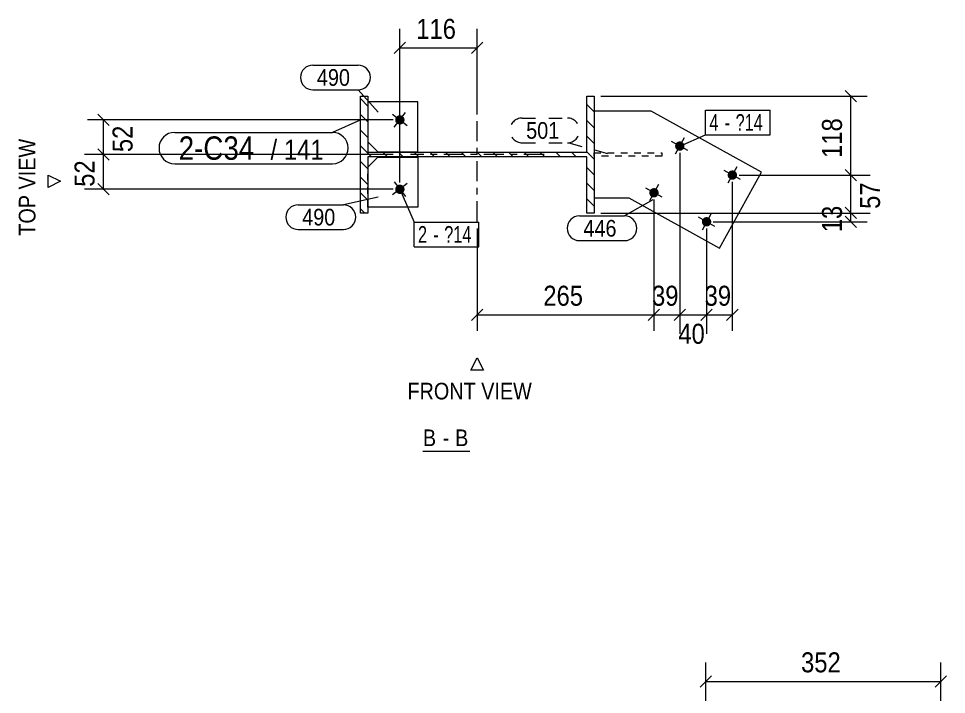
# Model space of a CAD drawing. Header units: millimetres. Extents: x 2 to 825, y 1 to 579.
# Drawn here: x 479.3 to 618.3, y 188.9 to 290.2 of the extents above; entities that cross this region are included whole.
import ezdxf

# ---------------------------------------------------------------- set-up
doc = ezdxf.new("R2010")
doc.units = ezdxf.units.MM
for name, pattern in [('XKITLINE00', [0]), ('XKITLINE01', [4, 1, -1, 1, -1]), ('XKITLINE02', [4, 2, -2]), ('XKITLINE03', [6, 3, -1, 1, -1])]:
    doc.linetypes.add(name, pattern=pattern)
for name, color, linetype, lineweight in [('Bolt', 3, 'Continuous', 0), ('BoltMark', 7, 'Continuous', 0), ('Dimensions', 7, 'Continuous', 0), ('OtherObjectType', 7, 'Continuous', 0), ('Part', 2, 'Continuous', 0), ('PartMark', 7, 'Continuous', 0)]:
    doc.layers.add(name, color=color, linetype=linetype, lineweight=lineweight)
doc.styles.add('ARIAL', font='ARIAL.TTF')
doc.styles.add('ARIAL_NARROW', font='ARIALN.TTF')

# ---------------------------------------------------------------- blocks, each defined once
blk = doc.blocks.new('*A9')
at = {"layer": 'Part', "color": 7, "linetype": 'XKITLINE00', "lineweight": 0}
for p, q in [((531.63, 277.14), (530.53, 278.24)), ((565.53, 278.6), (565.53, 278.6)), ((565.53, 278.6), (565.53, 278.6)), ((565.53, 276.25), (564.43, 277.35)), ((531.63, 274.79), (530.53, 275.89)), ((565.53, 273.89), (564.43, 274.99)), ((531.63, 272.43), (530.53, 273.53)), ((565.53, 271.53), (564.43, 272.63)), ((532.2, 269.5), (530.53, 271.17)), ((534.56, 269.5), (533.86, 270.2)), ((536.92, 269.5), (536.22, 270.2)), ((539.27, 269.5), (538.57, 270.2)), ((541.63, 269.5), (540.93, 270.2)), ((543.99, 269.5), (543.29, 270.2)), ((546.34, 269.5), (545.64, 270.2)), ((548.7, 269.5), (548, 270.2)), ((551.06, 269.5), (550.36, 270.2)), ((553.42, 269.5), (552.72, 270.2)), ((555.77, 269.5), (555.07, 270.2)), ((558.13, 269.5), (557.43, 270.2)), ((560.49, 269.5), (559.79, 270.2)), ((562.85, 269.5), (562.15, 270.2)), ((565.53, 269.18), (564.43, 270.28)), ((531.63, 267.72), (530.53, 268.82)), ((565.53, 266.82), (564.43, 267.92)), ((531.63, 265.36), (530.53, 266.46)), ((565.53, 264.46), (564.43, 265.56)), ((531.63, 263), (530.53, 264.1)), ((565.53, 262.1), (564.43, 263.2)), ((531.17, 261.1), (530.53, 261.74))]:
    blk.add_line(p, q, dxfattribs=at)
blk = doc.blocks.new('*A112')
at = {"layer": 'Bolt'}
blk.add_hatch(color=3, dxfattribs=at).paths.add_polyline_path([(535.9, 275.51), (535.92, 275.54), (535.95, 275.56), (535.97, 275.58), (536, 275.61), (536.03, 275.63), (536.06, 275.65), (536.09, 275.66), (536.12, 275.68), (536.15, 275.69), (536.18, 275.71), (536.21, 275.72), (536.24, 275.73), (536.28, 275.74), (536.31, 275.74), (536.35, 275.75), (536.38, 275.75), (536.41, 275.75), (536.45, 275.75), (536.48, 275.75), (536.52, 275.75), (536.55, 275.74), (536.58, 275.74), (536.62, 275.73), (536.65, 275.72), (536.68, 275.71), (536.71, 275.7), (536.75, 275.68), (536.78, 275.66), (536.81, 275.65), (536.83, 275.63), (536.86, 275.61), (536.89, 275.59), (536.91, 275.56), (536.94, 275.54), (536.96, 275.51), (536.98, 275.49), (537, 275.46), (537.02, 275.43), (537.04, 275.4), (537.06, 275.37), (537.07, 275.34), (537.08, 275.31), (537.1, 275.28), (537.11, 275.24), (537.11, 275.21), (537.12, 275.18), (537.13, 275.14), (537.13, 275.11), (537.13, 275.07), (537.13, 275.04), (537.13, 275), (537.13, 274.97), (537.12, 274.94), (537.12, 274.9), (537.11, 274.87), (537.1, 274.84), (537.09, 274.8), (537.07, 274.77), (537.06, 274.74), (537.04, 274.71), (537.02, 274.68), (537.01, 274.65), (536.98, 274.62), (536.96, 274.6), (536.94, 274.57), (536.92, 274.55), (536.89, 274.53), (536.86, 274.5), (536.84, 274.48), (536.81, 274.46), (536.78, 274.45), (536.75, 274.43), (536.72, 274.42), (536.69, 274.4), (536.65, 274.39), (536.62, 274.38), (536.59, 274.37), (536.55, 274.37), (536.52, 274.36), (536.48, 274.36), (536.45, 274.35), (536.42, 274.35), (536.38, 274.36), (536.35, 274.36), (536.31, 274.36), (536.28, 274.37), (536.25, 274.38), (536.21, 274.39), (536.18, 274.4), (536.15, 274.41), (536.12, 274.43), (536.09, 274.44), (536.06, 274.46), (536.03, 274.48), (536, 274.5), (535.98, 274.52), (535.95, 274.55), (535.93, 274.57), (535.9, 274.6), (535.88, 274.62), (535.86, 274.65), (535.84, 274.68), (535.82, 274.71), (535.81, 274.74), (535.79, 274.77), (535.78, 274.8), (535.77, 274.83), (535.76, 274.87), (535.75, 274.9), (535.74, 274.93), (535.74, 274.97), (535.73, 275), (535.73, 275.04), (535.73, 275.07), (535.73, 275.1), (535.74, 275.14), (535.74, 275.17), (535.75, 275.21), (535.76, 275.24), (535.77, 275.27), (535.78, 275.31), (535.79, 275.34), (535.81, 275.37), (535.82, 275.4), (535.84, 275.43), (535.86, 275.46), (535.88, 275.48)], flags=17)
at = {"layer": 'Bolt', "color": 3, "linetype": 'XKITLINE00', "lineweight": 0}
for p, q in [((535.33, 275.91), (537.54, 274.2)), ((535.57, 273.95), (537.29, 276.16))]:
    blk.add_line(p, q, dxfattribs=at)
blk = doc.blocks.new('*A113')
at = {"layer": 'Bolt'}
blk.add_hatch(color=3, dxfattribs=at).paths.add_polyline_path([(537.01, 265.06), (537.02, 265.03), (537.04, 265), (537.06, 264.97), (537.07, 264.94), (537.09, 264.91), (537.1, 264.87), (537.11, 264.84), (537.12, 264.81), (537.12, 264.77), (537.13, 264.74), (537.13, 264.7), (537.13, 264.67), (537.13, 264.64), (537.13, 264.6), (537.13, 264.57), (537.12, 264.53), (537.11, 264.5), (537.11, 264.47), (537.1, 264.43), (537.08, 264.4), (537.07, 264.37), (537.06, 264.34), (537.04, 264.31), (537.02, 264.28), (537, 264.25), (536.98, 264.22), (536.96, 264.2), (536.94, 264.17), (536.91, 264.15), (536.89, 264.12), (536.86, 264.1), (536.83, 264.08), (536.81, 264.06), (536.78, 264.04), (536.75, 264.03), (536.71, 264.01), (536.68, 264), (536.65, 263.99), (536.62, 263.98), (536.58, 263.97), (536.55, 263.96), (536.52, 263.96), (536.48, 263.96), (536.45, 263.95), (536.41, 263.95), (536.38, 263.96), (536.35, 263.96), (536.31, 263.97), (536.28, 263.97), (536.24, 263.98), (536.21, 263.99), (536.18, 264), (536.15, 264.02), (536.12, 264.03), (536.09, 264.05), (536.06, 264.06), (536.03, 264.08), (536, 264.1), (535.97, 264.13), (535.95, 264.15), (535.92, 264.17), (535.9, 264.2), (535.88, 264.22), (535.86, 264.25), (535.84, 264.28), (535.82, 264.31), (535.81, 264.34), (535.79, 264.37), (535.78, 264.4), (535.77, 264.44), (535.76, 264.47), (535.75, 264.5), (535.74, 264.54), (535.74, 264.57), (535.73, 264.6), (535.73, 264.64), (535.73, 264.67), (535.73, 264.71), (535.74, 264.74), (535.74, 264.78), (535.75, 264.81), (535.76, 264.84), (535.77, 264.88), (535.78, 264.91), (535.79, 264.94), (535.81, 264.97), (535.82, 265), (535.84, 265.03), (535.86, 265.06), (535.88, 265.09), (535.9, 265.11), (535.93, 265.14), (535.95, 265.16), (535.98, 265.19), (536, 265.21), (536.03, 265.23), (536.06, 265.25), (536.09, 265.26), (536.12, 265.28), (536.15, 265.3), (536.18, 265.31), (536.21, 265.32), (536.25, 265.33), (536.28, 265.34), (536.31, 265.34), (536.35, 265.35), (536.38, 265.35), (536.42, 265.35), (536.45, 265.35), (536.48, 265.35), (536.52, 265.35), (536.55, 265.34), (536.59, 265.34), (536.62, 265.33), (536.65, 265.32), (536.69, 265.31), (536.72, 265.29), (536.75, 265.28), (536.78, 265.26), (536.81, 265.25), (536.84, 265.23), (536.86, 265.21), (536.89, 265.18), (536.92, 265.16), (536.94, 265.14), (536.96, 265.11), (536.98, 265.08)], flags=17)
at = {"layer": 'Bolt', "color": 3, "linetype": 'XKITLINE00', "lineweight": 0}
for p, q in [((535.57, 265.76), (537.29, 263.55)), ((537.54, 265.51), (535.33, 263.8))]:
    blk.add_line(p, q, dxfattribs=at)
blk = doc.blocks.new('*A114')
at = {"layer": 'Bolt'}
for points in [[(578.01, 270.54), (577.98, 270.56), (577.95, 270.58), (577.92, 270.6), (577.9, 270.62), (577.87, 270.65), (577.85, 270.67), (577.83, 270.7), (577.81, 270.72), (577.79, 270.75), (577.77, 270.78), (577.75, 270.81), (577.74, 270.84), (577.72, 270.87), (577.71, 270.91), (577.7, 270.94), (577.69, 270.97), (577.69, 271.01), (577.68, 271.04), (577.68, 271.07), (577.67, 271.11), (577.67, 271.14), (577.68, 271.18), (577.68, 271.21), (577.68, 271.25), (577.69, 271.28), (577.7, 271.31), (577.71, 271.35), (577.72, 271.38), (577.73, 271.41), (577.75, 271.44), (577.76, 271.47), (577.78, 271.5), (577.8, 271.53), (577.82, 271.56), (577.84, 271.58), (577.86, 271.61), (577.89, 271.64), (577.91, 271.66), (577.94, 271.68), (577.96, 271.7), (577.99, 271.72), (578.02, 271.74), (578.05, 271.76), (578.08, 271.77), (578.11, 271.78), (578.15, 271.8), (578.18, 271.81), (578.21, 271.81), (578.25, 271.82), (578.28, 271.83), (578.31, 271.83), (578.35, 271.83), (578.38, 271.83), (578.42, 271.83), (578.45, 271.83), (578.49, 271.82), (578.52, 271.82), (578.55, 271.81), (578.59, 271.8), (578.62, 271.79), (578.65, 271.78), (578.68, 271.76), (578.71, 271.75), (578.74, 271.73), (578.77, 271.71), (578.8, 271.69), (578.83, 271.67), (578.85, 271.65), (578.88, 271.62), (578.9, 271.6), (578.92, 271.57), (578.94, 271.54), (578.96, 271.51), (578.98, 271.49), (579, 271.46), (579.01, 271.42), (579.02, 271.39), (579.04, 271.36), (579.05, 271.33), (579.06, 271.29), (579.06, 271.26), (579.07, 271.23), (579.07, 271.19), (579.07, 271.16), (579.07, 271.12), (579.07, 271.09), (579.07, 271.06), (579.07, 271.02), (579.06, 270.99), (579.05, 270.95), (579.04, 270.92), (579.03, 270.89), (579.02, 270.86), (579, 270.83), (578.99, 270.8), (578.97, 270.77), (578.95, 270.74), (578.93, 270.71), (578.91, 270.68), (578.89, 270.66), (578.86, 270.63), (578.84, 270.61), (578.81, 270.59), (578.78, 270.57), (578.76, 270.55), (578.73, 270.53), (578.7, 270.51), (578.66, 270.5), (578.63, 270.48), (578.6, 270.47), (578.57, 270.46), (578.53, 270.45), (578.5, 270.45), (578.47, 270.44), (578.43, 270.44), (578.4, 270.43), (578.36, 270.43), (578.33, 270.43), (578.3, 270.44), (578.26, 270.44), (578.23, 270.45), (578.19, 270.46), (578.16, 270.47), (578.13, 270.48), (578.1, 270.49), (578.07, 270.5), (578.04, 270.52)], [(585.89, 266.19), (585.86, 266.21), (585.83, 266.23), (585.8, 266.25), (585.78, 266.27), (585.75, 266.3), (585.73, 266.32), (585.71, 266.35), (585.69, 266.37), (585.67, 266.4), (585.65, 266.43), (585.63, 266.46), (585.62, 266.49), (585.6, 266.53), (585.59, 266.56), (585.58, 266.59), (585.57, 266.62), (585.57, 266.66), (585.56, 266.69), (585.56, 266.73), (585.55, 266.76), (585.55, 266.79), (585.55, 266.83), (585.56, 266.86), (585.56, 266.9), (585.57, 266.93), (585.58, 266.96), (585.59, 267), (585.6, 267.03), (585.61, 267.06), (585.62, 267.09), (585.64, 267.12), (585.66, 267.15), (585.68, 267.18), (585.7, 267.21), (585.72, 267.24), (585.74, 267.26), (585.77, 267.29), (585.79, 267.31), (585.82, 267.33), (585.84, 267.35), (585.87, 267.37), (585.9, 267.39), (585.93, 267.41), (585.96, 267.42), (585.99, 267.43), (586.03, 267.45), (586.06, 267.46), (586.09, 267.47), (586.13, 267.47), (586.16, 267.48), (586.19, 267.48), (586.23, 267.48), (586.26, 267.48), (586.3, 267.48), (586.33, 267.48), (586.37, 267.48), (586.4, 267.47), (586.43, 267.46), (586.47, 267.45), (586.5, 267.44), (586.53, 267.43), (586.56, 267.41), (586.59, 267.4), (586.62, 267.38), (586.65, 267.36), (586.68, 267.34), (586.7, 267.32), (586.73, 267.3), (586.75, 267.27), (586.78, 267.25), (586.8, 267.22), (586.82, 267.19), (586.84, 267.17), (586.86, 267.14), (586.88, 267.11), (586.89, 267.08), (586.9, 267.04), (586.92, 267.01), (586.93, 266.98), (586.93, 266.95), (586.94, 266.91), (586.95, 266.88), (586.95, 266.84), (586.95, 266.81), (586.95, 266.77), (586.95, 266.74), (586.95, 266.71), (586.94, 266.67), (586.94, 266.64), (586.93, 266.61), (586.92, 266.57), (586.91, 266.54), (586.9, 266.51), (586.88, 266.48), (586.87, 266.45), (586.85, 266.42), (586.83, 266.39), (586.81, 266.36), (586.79, 266.33), (586.77, 266.31), (586.74, 266.28), (586.72, 266.26), (586.69, 266.24), (586.66, 266.22), (586.63, 266.2), (586.61, 266.18), (586.57, 266.16), (586.54, 266.15), (586.51, 266.13), (586.48, 266.12), (586.45, 266.11), (586.41, 266.1), (586.38, 266.1), (586.35, 266.09), (586.31, 266.09), (586.28, 266.08), (586.24, 266.08), (586.21, 266.09), (586.18, 266.09), (586.14, 266.09), (586.11, 266.1), (586.07, 266.11), (586.04, 266.12), (586.01, 266.13), (585.98, 266.14), (585.95, 266.16), (585.92, 266.17)], [(574.14, 263.53), (574.11, 263.55), (574.08, 263.57), (574.06, 263.59), (574.03, 263.62), (574.01, 263.64), (573.98, 263.67), (573.96, 263.69), (573.94, 263.72), (573.92, 263.75), (573.9, 263.78), (573.89, 263.81), (573.87, 263.84), (573.86, 263.87), (573.85, 263.9), (573.84, 263.94), (573.83, 263.97), (573.82, 264), (573.81, 264.04), (573.81, 264.07), (573.81, 264.1), (573.81, 264.14), (573.81, 264.17), (573.81, 264.21), (573.82, 264.24), (573.82, 264.28), (573.83, 264.31), (573.84, 264.34), (573.85, 264.37), (573.86, 264.41), (573.88, 264.44), (573.9, 264.47), (573.91, 264.5), (573.93, 264.53), (573.95, 264.55), (573.97, 264.58), (574, 264.61), (574.02, 264.63), (574.04, 264.65), (574.07, 264.68), (574.1, 264.7), (574.13, 264.72), (574.16, 264.73), (574.19, 264.75), (574.22, 264.77), (574.25, 264.78), (574.28, 264.79), (574.31, 264.8), (574.35, 264.81), (574.38, 264.82), (574.41, 264.82), (574.45, 264.83), (574.48, 264.83), (574.52, 264.83), (574.55, 264.83), (574.59, 264.83), (574.62, 264.82), (574.65, 264.81), (574.69, 264.81), (574.72, 264.8), (574.75, 264.79), (574.78, 264.77), (574.82, 264.76), (574.85, 264.74), (574.88, 264.73), (574.9, 264.71), (574.93, 264.69), (574.96, 264.66), (574.99, 264.64), (575.01, 264.62), (575.03, 264.59), (575.06, 264.57), (575.08, 264.54), (575.1, 264.51), (575.11, 264.48), (575.13, 264.45), (575.14, 264.42), (575.16, 264.39), (575.17, 264.36), (575.18, 264.32), (575.19, 264.29), (575.2, 264.26), (575.2, 264.22), (575.21, 264.19), (575.21, 264.15), (575.21, 264.12), (575.21, 264.09), (575.2, 264.05), (575.2, 264.02), (575.19, 263.98), (575.18, 263.95), (575.18, 263.92), (575.16, 263.89), (575.15, 263.85), (575.14, 263.82), (575.12, 263.79), (575.1, 263.76), (575.08, 263.73), (575.06, 263.71), (575.04, 263.68), (575.02, 263.65), (575, 263.63), (574.97, 263.6), (574.94, 263.58), (574.92, 263.56), (574.89, 263.54), (574.86, 263.52), (574.83, 263.51), (574.8, 263.49), (574.77, 263.48), (574.73, 263.47), (574.7, 263.46), (574.67, 263.45), (574.64, 263.44), (574.6, 263.44), (574.57, 263.43), (574.53, 263.43), (574.5, 263.43), (574.46, 263.43), (574.43, 263.43), (574.4, 263.44), (574.36, 263.45), (574.33, 263.45), (574.3, 263.46), (574.26, 263.47), (574.23, 263.49), (574.2, 263.5), (574.17, 263.52)], [(582.02, 259.18), (581.99, 259.2), (581.96, 259.22), (581.94, 259.25), (581.91, 259.27), (581.89, 259.29), (581.86, 259.32), (581.84, 259.34), (581.82, 259.37), (581.8, 259.4), (581.78, 259.43), (581.77, 259.46), (581.75, 259.49), (581.74, 259.52), (581.73, 259.55), (581.71, 259.59), (581.71, 259.62), (581.7, 259.65), (581.69, 259.69), (581.69, 259.72), (581.69, 259.76), (581.69, 259.79), (581.69, 259.82), (581.69, 259.86), (581.7, 259.89), (581.7, 259.93), (581.71, 259.96), (581.72, 259.99), (581.73, 260.03), (581.74, 260.06), (581.76, 260.09), (581.77, 260.12), (581.79, 260.15), (581.81, 260.18), (581.83, 260.2), (581.85, 260.23), (581.88, 260.26), (581.9, 260.28), (581.92, 260.31), (581.95, 260.33), (581.98, 260.35), (582.01, 260.37), (582.04, 260.39), (582.07, 260.4), (582.1, 260.42), (582.13, 260.43), (582.16, 260.44), (582.19, 260.45), (582.23, 260.46), (582.26, 260.47), (582.29, 260.47), (582.33, 260.48), (582.36, 260.48), (582.4, 260.48), (582.43, 260.48), (582.47, 260.48), (582.5, 260.47), (582.53, 260.47), (582.57, 260.46), (582.6, 260.45), (582.63, 260.44), (582.66, 260.42), (582.7, 260.41), (582.73, 260.39), (582.76, 260.38), (582.78, 260.36), (582.81, 260.34), (582.84, 260.32), (582.86, 260.29), (582.89, 260.27), (582.91, 260.24), (582.93, 260.22), (582.96, 260.19), (582.97, 260.16), (582.99, 260.13), (583.01, 260.1), (583.02, 260.07), (583.04, 260.04), (583.05, 260.01), (583.06, 259.97), (583.07, 259.94), (583.08, 259.91), (583.08, 259.87), (583.08, 259.84), (583.09, 259.81), (583.09, 259.77), (583.09, 259.74), (583.08, 259.7), (583.08, 259.67), (583.07, 259.63), (583.06, 259.6), (583.05, 259.57), (583.04, 259.54), (583.03, 259.5), (583.02, 259.47), (583, 259.44), (582.98, 259.41), (582.96, 259.38), (582.94, 259.36), (582.92, 259.33), (582.9, 259.3), (582.88, 259.28), (582.85, 259.26), (582.82, 259.23), (582.8, 259.21), (582.77, 259.19), (582.74, 259.18), (582.71, 259.16), (582.68, 259.14), (582.65, 259.13), (582.61, 259.12), (582.58, 259.11), (582.55, 259.1), (582.51, 259.09), (582.48, 259.09), (582.45, 259.08), (582.41, 259.08), (582.38, 259.08), (582.34, 259.08), (582.31, 259.08), (582.28, 259.09), (582.24, 259.1), (582.21, 259.1), (582.18, 259.11), (582.14, 259.12), (582.11, 259.14), (582.08, 259.15), (582.05, 259.17)]]:
    blk.add_hatch(color=3, dxfattribs=at).paths.add_polyline_path(points, flags=17)
at = {"layer": 'Bolt', "color": 3, "linetype": 'XKITLINE00', "lineweight": 0}
for p, q in [((579.6, 270.46), (577.15, 271.81)), ((579.05, 272.36), (577.7, 269.91)), ((587.48, 266.11), (585.03, 267.46)), ((586.93, 268.01), (585.58, 265.56)), ((575.73, 263.45), (573.28, 264.81)), ((575.18, 265.36), (573.83, 262.9)), ((583.61, 259.1), (581.16, 260.46)), ((583.06, 261.01), (581.71, 258.55))]:
    blk.add_line(p, q, dxfattribs=at)
blk = doc.blocks.new('*A115')
at = {"layer": 'Part', "color": 7, "linetype": 'XKITLINE03', "lineweight": 0}
for p, q in [((548.03, 259.85), (548.03, 279.85)), ((558.03, 269.85), (538.03, 269.85))]:
    blk.add_line(p, q, dxfattribs=at)
at = {"layer": 'Part', "color": 2, "linetype": 'XKITLINE00', "lineweight": 0}
for p, q in [((530.53, 261.1), (530.53, 278.6)), ((530.53, 278.6), (531.63, 278.6)), ((531.63, 278.6), (531.63, 270.2)), ((564.43, 270.2), (564.43, 278.6)), ((564.43, 278.6), (565.53, 278.6)), ((565.53, 278.6), (565.53, 261.1)), ((531.63, 270.2), (564.43, 270.2)), ((564.43, 269.5), (531.63, 269.5)), ((531.63, 269.5), (531.63, 261.1)), ((564.43, 261.1), (564.43, 269.5)), ((531.63, 261.1), (530.53, 261.1)), ((565.53, 261.1), (564.43, 261.1))]:
    blk.add_line(p, q, dxfattribs=at)
blk = doc.blocks.new('*A116')
at = {"layer": 'Part', "color": 2, "linetype": 'XKITLINE00', "lineweight": 0}
for p, q in [((539.13, 277.75), (531.63, 277.75)), ((539.13, 270.25), (539.13, 277.75)), ((531.63, 271.75), (533.13, 270.25)), ((533.13, 270.25), (539.13, 270.25))]:
    blk.add_line(p, q, dxfattribs=at)
at = {"layer": 'Part', "color": 7, "linetype": 'XKITLINE01', "lineweight": 0}
blk.add_line((531.63, 277.75), (531.63, 271.75), dxfattribs=at)
blk = doc.blocks.new('*A117')
at = {"layer": 'Part', "color": 2, "linetype": 'XKITLINE00', "lineweight": 0}
for p, q in [((531.63, 267.95), (533.13, 269.45)), ((533.13, 269.45), (539.13, 269.45)), ((539.13, 269.45), (539.13, 261.95)), ((539.13, 261.95), (531.63, 261.95))]:
    blk.add_line(p, q, dxfattribs=at)
at = {"layer": 'Part', "color": 7, "linetype": 'XKITLINE01', "lineweight": 0}
blk.add_line((531.63, 261.95), (531.63, 267.95), dxfattribs=at)
blk = doc.blocks.new('*A118')
at = {"layer": 'Part', "color": 7, "linetype": 'XKITLINE01', "lineweight": 0}
for p, q in [((565.53, 269.6), (565.53, 270.1)), ((565.53, 270.1), (565.53, 270.1)), ((565.53, 270.1), (575.67, 270.1)), ((575.67, 270.1), (575.67, 269.6)), ((575.67, 269.6), (565.53, 269.6))]:
    blk.add_line(p, q, dxfattribs=at)
blk = doc.blocks.new('*A119')
at = {"layer": 'Part', "color": 2, "linetype": 'XKITLINE00', "lineweight": 0}
for p, q in [((574.09, 276.35), (565.53, 276.35)), ((590.61, 267.23), (574.09, 276.35)), ((584.33, 255.85), (590.61, 267.23)), ((565.53, 263.35), (570.74, 263.35)), ((570.74, 263.35), (584.33, 255.85))]:
    blk.add_line(p, q, dxfattribs=at)
at = {"layer": 'Part', "color": 7, "linetype": 'XKITLINE01', "lineweight": 0}
blk.add_line((565.53, 276.35), (565.53, 263.35), dxfattribs=at)
blk = doc.blocks.new('*A311')
at = {"layer": 'Dimensions', "color": 7, "linetype": 'XKITLINE00', "lineweight": 0}
for p, q in [((603.18, 261.95), (604.88, 260.26)), ((566.53, 261.1), (606.43, 261.1)), ((603.18, 260.63), (604.88, 258.93)), ((604.03, 259.78), (604.03, 261.1)), ((583.39, 259.78), (606.43, 259.78))]:
    blk.add_line(p, q, dxfattribs=at)
at = {"layer": 'Dimensions', "color": 3}
for p in [(604.03, 261.1), (604.03, 259.78)]:
    blk.add_point(p, dxfattribs=at)
at = {"layer": 'Dimensions', "color": 3, "style": 'ARIAL', "width": 0.85}
blk.add_text('13', height=3, rotation=90.0002, dxfattribs=at).set_placement((602.68, 258.22))
blk = doc.blocks.new('*A312')
at = {"layer": 'Dimensions', "color": 7, "linetype": 'XKITLINE00', "lineweight": 0}
for p, q in [((603.18, 267.63), (604.88, 265.94)), ((587.25, 266.78), (606.88, 266.78)), ((604.03, 261.1), (604.03, 266.78)), ((603.18, 261.95), (604.88, 260.26)), ((566.53, 261.1), (606.88, 261.1))]:
    blk.add_line(p, q, dxfattribs=at)
at = {"layer": 'Dimensions', "color": 3}
for p in [(604.03, 266.78), (604.03, 261.1)]:
    blk.add_point(p, dxfattribs=at)
at = {"layer": 'Dimensions', "color": 3, "style": 'ARIAL', "width": 0.85}
blk.add_text('57', height=3, rotation=90.0002, dxfattribs=at).set_placement((608.38, 261.72))
blk = doc.blocks.new('*A313')
at = {"layer": 'Dimensions', "color": 7, "linetype": 'XKITLINE00', "lineweight": 0}
for p, q in [((566.53, 278.6), (606.43, 278.6)), ((603.18, 279.45), (604.88, 277.76)), ((604.03, 266.78), (604.03, 278.6)), ((603.18, 267.63), (604.88, 265.94)), ((587.25, 266.78), (606.43, 266.78))]:
    blk.add_line(p, q, dxfattribs=at)
at = {"layer": 'Dimensions', "color": 3}
for p in [(604.03, 278.6), (604.03, 266.78)]:
    blk.add_point(p, dxfattribs=at)
at = {"layer": 'Dimensions', "color": 3, "style": 'ARIAL', "width": 0.85}
blk.add_text('118', height=3, rotation=90.0002, dxfattribs=at).set_placement((602.68, 269.36))
blk = doc.blocks.new('*A314')
at = {"layer": 'Dimensions', "color": 7, "linetype": 'XKITLINE00', "lineweight": 0}
for p, q in [((535.43, 269.85), (489.18, 269.85)), ((491.18, 270.7), (492.88, 269.01)), ((492.03, 264.65), (492.03, 269.85)), ((535.43, 264.65), (489.18, 264.65)), ((491.18, 265.5), (492.88, 263.81))]:
    blk.add_line(p, q, dxfattribs=at)
at = {"layer": 'Dimensions', "color": 3}
for p in [(492.03, 269.85), (492.03, 264.65)]:
    blk.add_point(p, dxfattribs=at)
at = {"layer": 'Dimensions', "color": 3, "style": 'ARIAL', "width": 0.85}
blk.add_text('52', height=3, rotation=90.0002, dxfattribs=at).set_placement((490.68, 265.03))
blk = doc.blocks.new('*A315')
at = {"layer": 'Dimensions', "color": 7, "linetype": 'XKITLINE00', "lineweight": 0}
for p, q in [((491.18, 275.9), (492.88, 274.21)), ((535.43, 275.05), (489.63, 275.05)), ((492.03, 269.85), (492.03, 275.05)), ((535.43, 269.85), (489.63, 269.85)), ((491.18, 270.7), (492.88, 269.01))]:
    blk.add_line(p, q, dxfattribs=at)
at = {"layer": 'Dimensions', "color": 3}
for p in [(492.03, 275.05), (492.03, 269.85)]:
    blk.add_point(p, dxfattribs=at)
at = {"layer": 'Dimensions', "color": 3, "style": 'ARIAL', "width": 0.85}
blk.add_text('52', height=3, rotation=90.0002, dxfattribs=at).set_placement((496.38, 270.23))
blk = doc.blocks.new('*A316')
at = {"layer": 'Dimensions', "color": 7, "linetype": 'XKITLINE00', "lineweight": 0}
for p, q in [((574.51, 263.13), (574.51, 243.45)), ((548.03, 258.78), (548.03, 243.45)), ((548.88, 246.7), (547.18, 245.01)), ((575.36, 246.7), (573.66, 245.01)), ((548.03, 245.85), (574.51, 245.85))]:
    blk.add_line(p, q, dxfattribs=at)
at = {"layer": 'Dimensions', "color": 3}
for p in [(548.03, 245.85), (574.51, 245.85)]:
    blk.add_point(p, dxfattribs=at)
at = {"layer": 'Dimensions', "color": 3, "style": 'ARIAL', "width": 0.85}
blk.add_text('265', height=3, dxfattribs=at).set_placement((557.93, 247.2))
blk = doc.blocks.new('*A317')
at = {"layer": 'Dimensions', "color": 7, "linetype": 'XKITLINE00', "lineweight": 0}
for p, q in [((578.37, 270.13), (578.37, 243.45)), ((574.51, 263.13), (574.51, 243.45)), ((575.36, 246.7), (573.66, 245.01)), ((579.22, 246.7), (577.53, 245.01)), ((574.51, 245.85), (578.37, 245.85))]:
    blk.add_line(p, q, dxfattribs=at)
at = {"layer": 'Dimensions', "color": 3}
for p in [(574.51, 245.85), (578.37, 245.85)]:
    blk.add_point(p, dxfattribs=at)
at = {"layer": 'Dimensions', "color": 3, "style": 'ARIAL', "width": 0.85}
blk.add_text('39', height=3, dxfattribs=at).set_placement((574.22, 247.2))
blk = doc.blocks.new('*A318')
at = {"layer": 'Dimensions', "color": 7, "linetype": 'XKITLINE00', "lineweight": 0}
for p, q in [((578.37, 270.13), (578.37, 243)), ((582.39, 258.78), (582.39, 243)), ((579.22, 246.7), (577.53, 245.01)), ((583.24, 246.7), (581.54, 245.01)), ((578.37, 245.85), (582.39, 245.85))]:
    blk.add_line(p, q, dxfattribs=at)
at = {"layer": 'Dimensions', "color": 3}
for p in [(578.37, 245.85), (582.39, 245.85)]:
    blk.add_point(p, dxfattribs=at)
at = {"layer": 'Dimensions', "color": 3, "style": 'ARIAL', "width": 0.85}
blk.add_text('40', height=3, dxfattribs=at).set_placement((578.16, 241.5))
blk = doc.blocks.new('*A319')
at = {"layer": 'Dimensions', "color": 7, "linetype": 'XKITLINE00', "lineweight": 0}
for p, q in [((586.25, 265.78), (586.25, 243.45)), ((582.39, 258.78), (582.39, 243.45)), ((583.24, 246.7), (581.54, 245.01)), ((587.1, 246.7), (585.4, 245.01)), ((582.39, 245.85), (586.25, 245.85))]:
    blk.add_line(p, q, dxfattribs=at)
at = {"layer": 'Dimensions', "color": 3}
for p in [(582.39, 245.85), (586.25, 245.85)]:
    blk.add_point(p, dxfattribs=at)
at = {"layer": 'Dimensions', "color": 3, "style": 'ARIAL', "width": 0.85}
blk.add_text('39', height=3, dxfattribs=at).set_placement((582.1, 247.2))
blk = doc.blocks.new('*A320')
at = {"layer": 'Dimensions', "color": 7, "linetype": 'XKITLINE00', "lineweight": 0}
for p, q in [((536.43, 265.65), (536.43, 288.7)), ((548.03, 276.05), (548.03, 288.7)), ((537.28, 286.7), (535.58, 285.01)), ((548.88, 286.7), (547.18, 285.01)), ((536.43, 285.85), (548.03, 285.85))]:
    blk.add_line(p, q, dxfattribs=at)
at = {"layer": 'Dimensions', "color": 3}
for p in [(536.43, 285.85), (548.03, 285.85)]:
    blk.add_point(p, dxfattribs=at)
at = {"layer": 'Dimensions', "color": 3, "style": 'ARIAL', "width": 0.85}
blk.add_text('116', height=3, dxfattribs=at).set_placement((538.89, 287.2))
blk = doc.blocks.new('*A321')
at = {"layer": 'BoltMark', "color": 7, "linetype": 'XKITLINE00', "lineweight": 0}
for p, q in [((582.21, 276.52), (591.9, 276.52)), ((582.21, 272.82), (582.21, 276.52)), ((591.9, 272.82), (591.9, 276.52)), ((578.37, 271.13), (582.21, 272.82)), ((582.21, 272.82), (591.9, 272.82))]:
    blk.add_line(p, q, dxfattribs=at)
at = {"layer": 'BoltMark', "color": 3, "style": 'ARIAL_NARROW', "width": 0.85}
for s, p in [('4', (582.81, 273.42)), ('?14', (586.74, 273.42)), ('-', (585.08, 273.42))]:
    blk.add_text(s, height=2.5, dxfattribs=at).set_placement(p)
blk = doc.blocks.new('*A322')
at = {"layer": 'BoltMark', "color": 7, "linetype": 'XKITLINE00', "lineweight": 0}
for p, q in [((536.43, 264.65), (538.55, 259.74)), ((538.55, 259.74), (548.24, 259.74)), ((538.55, 256.04), (538.55, 259.74)), ((548.24, 256.04), (548.24, 259.74)), ((538.55, 256.04), (548.24, 256.04))]:
    blk.add_line(p, q, dxfattribs=at)
at = {"layer": 'BoltMark', "color": 3, "style": 'ARIAL_NARROW', "width": 0.85}
for s, p in [('2', (539.15, 256.64)), ('?14', (543.08, 256.64)), ('-', (541.42, 256.64))]:
    blk.add_text(s, height=2.5, dxfattribs=at).set_placement(p)
blk = doc.blocks.new('*A323')
at = {"layer": 'PartMark', "color": 7, "linetype": 'XKITLINE00', "lineweight": 0}
for p, q in [((574.34, 263.06), (570.1, 260.66)), ((563.34, 260.66), (570.1, 260.66)), ((563.34, 256.96), (570.1, 256.96))]:
    blk.add_line(p, q, dxfattribs=at)
for centre, start, end in [((563.34, 258.81), 90, 270), ((570.1, 258.81), 270, 90)]:
    blk.add_arc(centre, 1.85, start, end, dxfattribs=at)
at = {"layer": 'PartMark', "color": 3, "style": 'ARIAL', "width": 0.85}
blk.add_text('446', height=2.5, dxfattribs=at).set_placement((563.94, 257.56))
blk = doc.blocks.new('*A324')
at = {"layer": 'PartMark', "color": 7, "linetype": 'XKITLINE02', "lineweight": 0}
for p, q in [((554.76, 275.33), (561.53, 275.33)), ((554.76, 271.63), (561.53, 271.63)), ((567.59, 269.98), (561.53, 271.63))]:
    blk.add_line(p, q, dxfattribs=at)
for centre, start, end in [((554.76, 273.48), 90, 270), ((561.53, 273.48), 270, 90)]:
    blk.add_arc(centre, 1.85, start, end, dxfattribs=at)
at = {"layer": 'PartMark', "color": 3, "style": 'ARIAL', "width": 0.85}
blk.add_text('501', height=2.5, dxfattribs=at).set_placement((555.36, 272.23))
blk = doc.blocks.new('*A325')
at = {"layer": 'PartMark', "color": 7, "linetype": 'XKITLINE00', "lineweight": 0}
for p, q in [((533.16, 263.48), (527.97, 262.33)), ((521.2, 262.33), (527.97, 262.33)), ((521.2, 258.63), (527.97, 258.63))]:
    blk.add_line(p, q, dxfattribs=at)
for centre, start, end in [((521.2, 260.48), 90, 270), ((527.97, 260.48), 270, 90)]:
    blk.add_arc(centre, 1.85, start, end, dxfattribs=at)
at = {"layer": 'PartMark', "color": 3, "style": 'ARIAL', "width": 0.85}
blk.add_text('490', height=2.5, dxfattribs=at).set_placement((521.8, 259.23))
blk = doc.blocks.new('*A326')
at = {"layer": 'PartMark', "color": 7, "linetype": 'XKITLINE00', "lineweight": 0}
for p, q in [((523.4, 283.27), (530.16, 283.27)), ((523.4, 279.57), (530.16, 279.57)), ((533.16, 276.23), (530.16, 279.57))]:
    blk.add_line(p, q, dxfattribs=at)
for centre, start, end in [((523.4, 281.42), 90, 270), ((530.16, 281.42), 270, 90)]:
    blk.add_arc(centre, 1.85, start, end, dxfattribs=at)
at = {"layer": 'PartMark', "color": 3, "style": 'ARIAL', "width": 0.85}
blk.add_text('490', height=2.5, dxfattribs=at).set_placement((524, 280.17))
blk = doc.blocks.new('*A327')
at = {"layer": 'PartMark', "color": 7, "linetype": 'XKITLINE00', "lineweight": 0}
for p, q in [((530.58, 275.08), (526.34, 273.18)), ((502.69, 273.18), (526.34, 273.18)), ((502.69, 268.48), (526.34, 268.48))]:
    blk.add_line(p, q, dxfattribs=at)
for centre, start, end in [((502.69, 270.83), 90, 270), ((526.34, 270.83), 270, 90)]:
    blk.add_arc(centre, 2.35, start, end, dxfattribs=at)
at = {"layer": 'PartMark', "color": 1, "style": 'ARIAL', "width": 0.85}
blk.add_text('2-C34', height=3.5, dxfattribs=at).set_placement((503.29, 269.08))
at = {"layer": 'PartMark', "color": 3, "style": 'ARIAL', "width": 0.85}
for s, p in [('/', (517.05, 269.08)), ('141', (519.06, 269.08))]:
    blk.add_text(s, height=3, dxfattribs=at).set_placement(p)
blk = doc.blocks.new('*A328')
at = {"layer": 'OtherObjectType', "color": 7, "linetype": 'XKITLINE00', "lineweight": 0}
for p, q in [((483.71, 264.92), (483.71, 266.79)), ((483.71, 266.79), (485.58, 265.85)), ((485.58, 265.85), (483.71, 264.92)), ((485.58, 265.85), (485.58, 265.85)), ((547.09, 237.53), (548.03, 239.4)), ((548.03, 239.4), (548.97, 237.53)), ((548.03, 239.4), (548.03, 239.4)), ((548.97, 237.53), (547.09, 237.53)), ((539.88, 225.4), (546.94, 225.4))]:
    blk.add_line(p, q, dxfattribs=at)
at = {"layer": 'OtherObjectType', "color": 7, "style": 'ARIAL', "width": 0.85}
blk.add_text('TOP VIEW', height=2.5, rotation=90, dxfattribs=at).set_placement((481.83, 257.7))
for s, p in [('FRONT VIEW', (537.57, 233.15)), ('B', (539.88, 226.15)), ('B', (544.71, 226.15)), ('-', (542.85, 226.15))]:
    blk.add_text(s, height=2.5, dxfattribs=at).set_placement(p)
blk = doc.blocks.new('*A349')
at = {"layer": 'Dimensions', "color": 7, "linetype": 'XKITLINE00', "lineweight": 0}
for p, q in [((582.29, 151.31), (582.29, 193.74)), ((617.49, 151.31), (617.49, 193.74)), ((583.14, 191.74), (581.44, 190.04)), ((582.29, 190.89), (617.49, 190.89)), ((618.33, 191.74), (616.64, 190.04))]:
    blk.add_line(p, q, dxfattribs=at)
at = {"layer": 'Dimensions', "color": 3}
for p in [(582.29, 190.89), (617.49, 190.89)]:
    blk.add_point(p, dxfattribs=at)
at = {"layer": 'Dimensions', "color": 3, "style": 'ARIAL', "width": 0.85}
blk.add_text('352', height=3, dxfattribs=at).set_placement((596.55, 192.24))

msp = doc.modelspace()

# ---------------------------------------------------------------- block references
at = {"lineweight": 0}
for name in ['*A320', '*A326', '*A115', '*A9', '*A313', '*A116', '*A315', '*A112', '*A324', '*A119', '*A321', '*A327', '*A114', '*A314', '*A118', '*A317', '*A318', '*A117', '*A312', '*A113', '*A319', '*A322', '*A325', '*A316', '*A323', '*A311', '*A349']:
    msp.add_blockref(name, (0, 0), dxfattribs=at)
at = {"layer": 'OtherObjectType', "lineweight": 0}
msp.add_blockref('*A328', (0, 0), dxfattribs=at)

doc.saveas('drawing.dxf')
